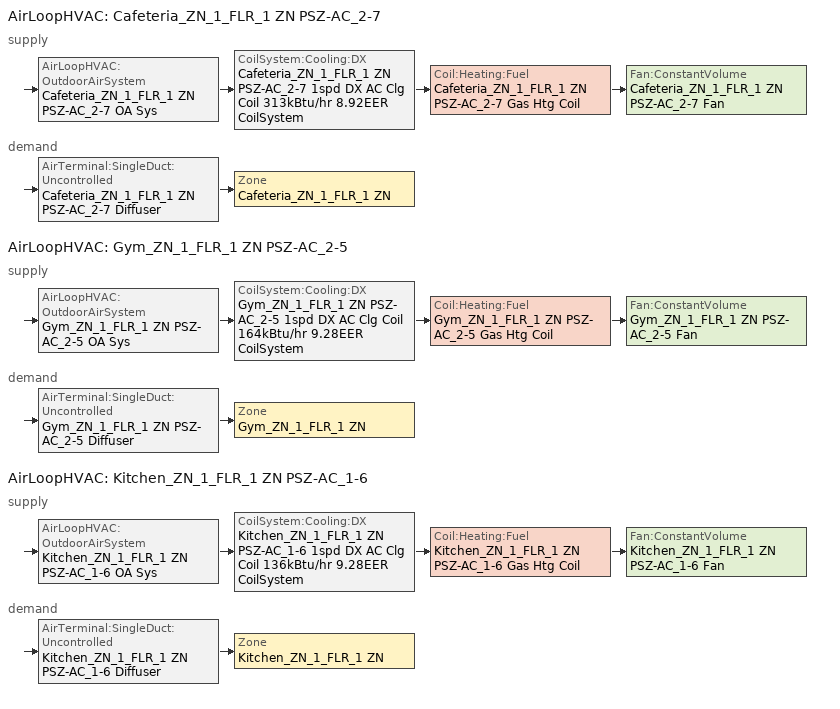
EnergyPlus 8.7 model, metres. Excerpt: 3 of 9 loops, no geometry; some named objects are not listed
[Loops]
AirLoopHVAC 'Cafeteria_ZN_1_FLR_1 ZN PSZ-AC_2-7'
 supply: AirLoopHVAC:OutdoorAirSystem 'Cafeteria_ZN_1_FLR_1 ZN PSZ-AC_2-7 OA Sys' > CoilSystem:Cooling:DX 'Cafeteria_ZN_1_FLR_1 ZN PSZ-AC_2-7 1spd DX AC Clg Coil 313kBtu/hr 8.92EER CoilSystem' > Coil:Heating:Fuel 'Cafeteria_ZN_1_FLR_1 ZN PSZ-AC_2-7 Gas Htg Coil' > Fan:ConstantVolume 'Cafeteria_ZN_1_FLR_1 ZN PSZ-AC_2-7 Fan'
 demand: AirTerminal:SingleDuct:Uncontrolled 'Cafeteria_ZN_1_FLR_1 ZN PSZ-AC_2-7 Diffuser' > Zone 'Cafeteria_ZN_1_FLR_1 ZN'
AirLoopHVAC 'Gym_ZN_1_FLR_1 ZN PSZ-AC_2-5'
 supply: AirLoopHVAC:OutdoorAirSystem 'Gym_ZN_1_FLR_1 ZN PSZ-AC_2-5 OA Sys' > CoilSystem:Cooling:DX 'Gym_ZN_1_FLR_1 ZN PSZ-AC_2-5 1spd DX AC Clg Coil 164kBtu/hr 9.28EER CoilSystem' > Coil:Heating:Fuel 'Gym_ZN_1_FLR_1 ZN PSZ-AC_2-5 Gas Htg Coil' > Fan:ConstantVolume 'Gym_ZN_1_FLR_1 ZN PSZ-AC_2-5 Fan'
 demand: AirTerminal:SingleDuct:Uncontrolled 'Gym_ZN_1_FLR_1 ZN PSZ-AC_2-5 Diffuser' > Zone 'Gym_ZN_1_FLR_1 ZN'
AirLoopHVAC 'Kitchen_ZN_1_FLR_1 ZN PSZ-AC_1-6'
 supply: AirLoopHVAC:OutdoorAirSystem 'Kitchen_ZN_1_FLR_1 ZN PSZ-AC_1-6 OA Sys' > CoilSystem:Cooling:DX 'Kitchen_ZN_1_FLR_1 ZN PSZ-AC_1-6 1spd DX AC Clg Coil 136kBtu/hr 9.28EER CoilSystem' > Coil:Heating:Fuel 'Kitchen_ZN_1_FLR_1 ZN PSZ-AC_1-6 Gas Htg Coil' > Fan:ConstantVolume 'Kitchen_ZN_1_FLR_1 ZN PSZ-AC_1-6 Fan'
 demand: AirTerminal:SingleDuct:Uncontrolled 'Kitchen_ZN_1_FLR_1 ZN PSZ-AC_1-6 Diffuser' > Zone 'Kitchen_ZN_1_FLR_1 ZN'
[ZoneControl:Thermostat] Control Object Type 1=ThermostatSetpoint:DualSetpoint
Name | Zone or ZoneList | Control Type Schedule | Control Name 1
Cafeteria_ZN_1_FLR_1 ZN Thermostat | Cafeteria_ZN_1_FLR_1 ZN | Cafeteria_ZN_1_FLR_1 ZN Thermostat Schedule | PrimarySchool Cafeteria Thermostat 1
Gym_ZN_1_FLR_1 ZN Thermostat | Gym_ZN_1_FLR_1 ZN | Gym_ZN_1_FLR_1 ZN Thermostat Schedule | PrimarySchool Gym Thermostat 1
Kitchen_ZN_1_FLR_1 ZN Thermostat | Kitchen_ZN_1_FLR_1 ZN | Kitchen_ZN_1_FLR_1 ZN Thermostat Schedule | PrimarySchool Kitchen Thermostat 1
[ThermostatSetpoint:DualSetpoint]
Name | Heating Setpoint Temperature Schedule | Cooling Setpoint Temperature Schedule
PrimarySchool Cafeteria Thermostat 1; PrimarySchool Gym Thermostat 1 | PrimarySchool HtgSetp | PrimarySchool ClgSetp
PrimarySchool Kitchen Thermostat 1 | PrimarySchool BathCorrMechKitchen HtgSetp | PrimarySchool BathCorrMechKitchen ClgSetp
[Fan:ZoneExhaust]
Kitchen_ZN_1_FLR_1 ZN Exhaust Fan: Availability Schedule=SchoolPrimary Kitchen_Exhaust_SCH; Fan Total Efficiency=0.0660786; Pressure Rise {Pa}=124.544; Maximum Flow Rate {m3/s}=2.12376; Flow Fraction Schedule=SchoolSecondary Kitchen_Exhaust_SCH_DCV; System Availability Manager Coupling Mode=Decoupled; Balanced Exhaust Fraction Schedule=SchoolSecondary Kitchen Exhaust Fan Balanced Exhaust Fraction Schedule
[Zone equipment]
Cafeteria_ZN_1_FLR_1 ZN: Cafeteria_ZN_1_FLR_1 ZN PSZ-AC_2-7 Diffuser
Gym_ZN_1_FLR_1 ZN: Gym_ZN_1_FLR_1 ZN PSZ-AC_2-5 Diffuser
Kitchen_ZN_1_FLR_1 ZN: Kitchen_ZN_1_FLR_1 ZN PSZ-AC_1-6 Diffuser, Kitchen_ZN_1_FLR_1 ZN Exhaust Fan
[Sizing:Zone] Zone Cooling Design Supply Air Temperature Input Method=SupplyAirTemperature; Zone Cooling Design Supply Air Temperature {C}=12.8; Zone Cooling Design Supply Air Temperature Difference {deltaC}=11.11; Zone Heating Design Supply Air Temperature Input Method=SupplyAirTemperature; Zone Heating Design Supply Air Temperature {C}=40; Zone Heating Design Supply Air Temperature Difference {deltaC}=11.11; Zone Cooling Design Supply Air Humidity Ratio {kgWater/kgDryAir}=0.0085; Zone Heating Design Supply Air Humidity Ratio {kgWater/kgDryAir}=0.008; Cooling Design Air Flow Method=DesignDay; Cooling Design Air Flow Rate {m3/s}=0; Cooling Minimum Air Flow per Zone Floor Area {m3/s-m2}=0.000762; Cooling Minimum Air Flow {m3/s}=0; Cooling Minimum Air Flow Fraction=0; Heating Design Air Flow Method=DesignDay; Heating Design Air Flow Rate {m3/s}=0; Heating Maximum Air Flow per Zone Floor Area {m3/s-m2}=0.002032; Heating Maximum Air Flow {m3/s}=0.141576; Heating Maximum Air Flow Fraction=0.3; Account for Dedicated Outdoor Air System=No
Name | Design Specification Outdoor Air Object | Design Specification Zone Air Distribution Object
Cafeteria_ZN_1_FLR_1 ZN | PrimarySchool Cafeteria Ventilation (15.06150684 ft3/min-person | Cafeteria_ZN_1_FLR_1 ZN Design Spec Zone Air Dist
Gym_ZN_1_FLR_1 ZN | PrimarySchool Gym Ventilation (15.06150684 ft3/min-person | Gym_ZN_1_FLR_1 ZN Design Spec Zone Air Dist
Kitchen_ZN_1_FLR_1 ZN | PrimarySchool Kitchen Ventilation (15.06150684 ft3/min-person | Kitchen_ZN_1_FLR_1 ZN Design Spec Zone Air Dist
[DesignSpecification:ZoneAirDistribution] Zone Air Distribution Effectiveness in Cooling Mode=1; Zone Air Distribution Effectiveness in Heating Mode=1
Cafeteria_ZN_1_FLR_1 ZN Design Spec Zone Air Dist; Gym_ZN_1_FLR_1 ZN Design Spec Zone Air Dist; Kitchen_ZN_1_FLR_1 ZN Design Spec Zone Air Dist
[Controller:MechanicalVentilation] Availability Schedule=Always On Discrete; Demand Controlled Ventilation=No; System Outdoor Air Method=ZoneSum
Name | Zone Name 1 | Design Specification Outdoor Air Object Name 1 | Design Specification Zone Air Distribution Object Name 1
Controller Mechanical Ventilation 3 | Cafeteria_ZN_1_FLR_1 ZN | PrimarySchool Cafeteria Ventilation (15.06150684 ft3/min-person | Cafeteria_ZN_1_FLR_1 ZN Design Spec Zone Air Dist
Controller Mechanical Ventilation 2 | Gym_ZN_1_FLR_1 ZN | PrimarySchool Gym Ventilation (15.06150684 ft3/min-person | Gym_ZN_1_FLR_1 ZN Design Spec Zone Air Dist
Controller Mechanical Ventilation 1 | Kitchen_ZN_1_FLR_1 ZN | PrimarySchool Kitchen Ventilation (15.06150684 ft3/min-person | Kitchen_ZN_1_FLR_1 ZN Design Spec Zone Air Dist
[DesignSpecification:OutdoorAir] Outdoor Air Method=Sum; Outdoor Air Flow per Person {m3/s-person}=0.00710824; Outdoor Air Flow per Zone {m3/s}=0; Outdoor Air Flow Air Changes per Hour {1/hr}=0
Name | Outdoor Air Flow per Zone Floor Area {m3/s-m2}
PrimarySchool Cafeteria Ventilation (15.06150684 ft3/min-person; PrimarySchool Gym Ventilation (15.06150684 ft3/min-person | 0
PrimarySchool Kitchen Ventilation (15.06150684 ft3/min-person | 0.0023876
[AirTerminal:SingleDuct:Uncontrolled] Availability Schedule=Always On Discrete; Maximum Air Flow Rate {m3/s}=AutoSize
Cafeteria_ZN_1_FLR_1 ZN PSZ-AC_2-7 Diffuser; Gym_ZN_1_FLR_1 ZN PSZ-AC_2-5 Diffuser; Kitchen_ZN_1_FLR_1 ZN PSZ-AC_1-6 Diffuser
[AirLoopHVAC] Design Supply Air Flow Rate {m3/s}=AutoSize
Cafeteria_ZN_1_FLR_1 ZN PSZ-AC_2-7; Gym_ZN_1_FLR_1 ZN PSZ-AC_2-5; Kitchen_ZN_1_FLR_1 ZN PSZ-AC_1-6
[Sizing:System] Type of Load to Size On=Sensible; Design Outdoor Air Flow Rate {m3/s}=Autosize; Central Heating Maximum System Air Flow Ratio=1; Preheat Design Temperature {C}=7; Preheat Design Humidity Ratio {kgWater/kgDryAir}=0.008; Precool Design Temperature {C}=12.8; Precool Design Humidity Ratio {kgWater/kgDryAir}=0.008; Central Cooling Design Supply Air Temperature {C}=12.8; Central Heating Design Supply Air Temperature {C}=40; Type of Zone Sum to Use=Coincident; 100% Outdoor Air in Cooling=No; 100% Outdoor Air in Heating=No; Central Cooling Design Supply Air Humidity Ratio {kgWater/kgDryAir}=0.0085; Central Heating Design Supply Air Humidity Ratio {kgWater/kgDryAir}=0.008; Cooling Supply Air Flow Rate Method=DesignDay; Cooling Supply Air Flow Rate {m3/s}=0; Cooling Supply Air Flow Rate Per Floor Area {m3/s-m2}=0.00996765; Cooling Fraction of Autosized Cooling Supply Air Flow Rate=1; Cooling Supply Air Flow Rate Per Unit Cooling Capacity {m3/s-W}=3.94755e-05; Heating Supply Air Flow Rate Method=DesignDay; Heating Supply Air Flow Rate {m3/s}=0; Heating Supply Air Flow Rate Per Floor Area {m3/s-m2}=0.00996765; Heating Fraction of Autosized Heating Supply Air Flow Rate=1; Heating Fraction of Autosized Cooling Supply Air Flow Rate=1; Heating Supply Air Flow Rate Per Unit Heating Capacity {m3/s-W}=3.15882e-05; System Outdoor Air Method=ZoneSum; Zone Maximum Outdoor Air Fraction=1; Cooling Design Capacity Method=CoolingDesignCapacity; Cooling Design Capacity {W}=Autosize; Cooling Design Capacity Per Floor Area {W/m2}=234.7; Fraction of Autosized Cooling Design Capacity=1; Heating Design Capacity Method=HeatingDesignCapacity; Heating Design Capacity {W}=Autosize; Heating Design Capacity Per Floor Area {W/m2}=157; Fraction of Autosized Heating Design Capacity=1; Central Cooling Capacity Control Method=OnOff
Cafeteria_ZN_1_FLR_1 ZN PSZ-AC_2-7; Gym_ZN_1_FLR_1 ZN PSZ-AC_2-5; Kitchen_ZN_1_FLR_1 ZN PSZ-AC_1-6
[Controller:OutdoorAir] Minimum Outdoor Air Flow Rate {m3/s}=0; Maximum Outdoor Air Flow Rate {m3/s}=Autosize; Economizer Control Type=NoEconomizer; Economizer Control Action Type=ModulateFlow; Economizer Maximum Limit Dry-Bulb Temperature {C}=28; Economizer Maximum Limit Enthalpy {J/kg}=64000; Economizer Minimum Limit Dry-Bulb Temperature {C}=-100; Lockout Type=LockoutWithCompressor; Minimum Limit Type=FixedMinimum; Minimum Outdoor Air Schedule=Always On Discrete; High Humidity Control=No; Control High Indoor Humidity Based on Outdoor Humidity Ratio=Yes; Heat Recovery Bypass Control Type=BypassWhenOAFlowGreaterThanMinimum
Name | Mechanical Ventilation Controller
Cafeteria_ZN_1_FLR_1 ZN PSZ-AC_2-7 OA Sys Controller | Controller Mechanical Ventilation 3
Gym_ZN_1_FLR_1 ZN PSZ-AC_2-5 OA Sys Controller | Controller Mechanical Ventilation 2
Kitchen_ZN_1_FLR_1 ZN PSZ-AC_1-6 OA Sys Controller | Controller Mechanical Ventilation 1
[SetpointManager:MixedAir] Control Variable=Temperature
Node 225 OS Default SPM; Node 224 OS Default SPM; Node 223 OS Default SPM; Node 214 OS Default SPM; Node 213 OS Default SPM; Node 212 OS Default SPM; Node 203 OS Default SPM; Node 202 OS Default SPM; Node 201 OS Default SPM
[CoilSystem:Cooling:DX] Availability Schedule=Always On Discrete
Name | Cooling Coil
Cafeteria_ZN_1_FLR_1 ZN PSZ-AC_2-7 1spd DX AC Clg Coil 313kBtu/hr 8.92EER CoilSystem | Cafeteria_ZN_1_FLR_1 ZN PSZ-AC_2-7 1spd DX AC Clg Coil 313kBtu/hr 8.92EER
Gym_ZN_1_FLR_1 ZN PSZ-AC_2-5 1spd DX AC Clg Coil 164kBtu/hr 9.28EER CoilSystem | Gym_ZN_1_FLR_1 ZN PSZ-AC_2-5 1spd DX AC Clg Coil 164kBtu/hr 9.28EER
Kitchen_ZN_1_FLR_1 ZN PSZ-AC_1-6 1spd DX AC Clg Coil 136kBtu/hr 9.28EER CoilSystem | Kitchen_ZN_1_FLR_1 ZN PSZ-AC_1-6 1spd DX AC Clg Coil 136kBtu/hr 9.28EER
[Coil:Cooling:DX:SingleSpeed] Availability Schedule=Always On Discrete; Gross Rated Total Cooling Capacity {W}=Autosize; Gross Rated Sensible Heat Ratio=Autosize; Rated Air Flow Rate {m3/s}=Autosize; Rated Evaporator Fan Power Per Volume Flow Rate {W/(m3/s)}=773.3; Condenser Type=AirCooled; Evaporative Condenser Effectiveness=0; Crankcase Heater Capacity {W}=0; Maximum Outdoor Dry-Bulb Temperature for Crankcase Heater Operation {C}=0; Basin Heater Capacity {W/K}=0; Basin Heater Setpoint Temperature {C}=10
Name | Gross Rated Cooling COP {W/W} | Total Cooling Capacity Function of Temperature Curve | Total Cooling Capacity Function of Flow Fraction Curve | Energy Input Ratio Function of Temperature Curve | Energy Input Ratio Function of Flow Fraction Curve | Part Load Fraction Correlation Curve
Cafeteria_ZN_1_FLR_1 ZN PSZ-AC_2-7 1spd DX AC Clg Coil 313kBtu/hr 8.92EER | 3.23363 | DOE Ref DX Clg Coil Cool-Cap-fT 8 | DOE Ref DX Clg Coil Cool-CAP-fFlow 4 | DOE Ref DX Clg Coil Cool-EIR-fT 8 | DOE Ref DX Clg Coil Cool-EIR-fFlow 4 | DOE Ref DX Clg Coil Cool-PLF-fPLR 4
Gym_ZN_1_FLR_1 ZN PSZ-AC_2-5 1spd DX AC Clg Coil 164kBtu/hr 9.28EER | 3.25562 | DOE Ref DX Clg Coil Cool-Cap-fT 9 | DOE Ref DX Clg Coil Cool-CAP-fFlow 5 | DOE Ref DX Clg Coil Cool-EIR-fT 9 | DOE Ref DX Clg Coil Cool-EIR-fFlow 5 | DOE Ref DX Clg Coil Cool-PLF-fPLR 5
Kitchen_ZN_1_FLR_1 ZN PSZ-AC_1-6 1spd DX AC Clg Coil 136kBtu/hr 9.28EER | 3.23586 | DOE Ref DX Clg Coil Cool-Cap-fT 10 | DOE Ref DX Clg Coil Cool-CAP-fFlow 6 | DOE Ref DX Clg Coil Cool-EIR-fT 10 | DOE Ref DX Clg Coil Cool-EIR-fFlow 6 | DOE Ref DX Clg Coil Cool-PLF-fPLR 6
[Coil:Heating:Fuel] Availability Schedule=Always On Discrete; Fuel Type=NaturalGas; Burner Efficiency=0.78; Nominal Capacity {W}=AutoSize; Parasitic Electric Load {W}=0; Parasitic Fuel Load {W}=0
Cafeteria_ZN_1_FLR_1 ZN PSZ-AC_2-7 Gas Htg Coil; Gym_ZN_1_FLR_1 ZN PSZ-AC_2-5 Gas Htg Coil; Kitchen_ZN_1_FLR_1 ZN PSZ-AC_1-6 Gas Htg Coil
[Fan:ConstantVolume] Availability Schedule=PrimarySchool PSZ-AC Operation; Maximum Flow Rate {m3/s}=AutoSize; Motor In Airstream Fraction=1
Name | Fan Total Efficiency | Pressure Rise {Pa} | Motor Efficiency
Cafeteria_ZN_1_FLR_1 ZN PSZ-AC_2-7 Fan | 0.58175 | 1110.94 | 0.895
Gym_ZN_1_FLR_1 ZN PSZ-AC_2-5 Fan; Kitchen_ZN_1_FLR_1 ZN PSZ-AC_1-6 Fan | 0.56875 | 622.722 | 0.875
[SetpointManager:SingleZone:Reheat] Control Variable=Temperature; Minimum Supply Air Temperature {C}=10; Maximum Supply Air Temperature {C}=50
Name | Control Zone
Setpoint Manager Single Zone Reheat 3 | Cafeteria_ZN_1_FLR_1 ZN
Setpoint Manager Single Zone Reheat 2 | Gym_ZN_1_FLR_1 ZN
Setpoint Manager Single Zone Reheat 1 | Kitchen_ZN_1_FLR_1 ZN
[Refrigeration:System] Minimum Condensing Temperature {C}=21; Refrigeration System Working Fluid Type=R404a; Suction Temperature Control Type=ConstantSuctionTemperature; Sum UA Suction Piping {W/K}=0; Suction Piping Zone=Kitchen_ZN_1_FLR_1 ZN; Number of Compressor Stages=1; Intercooler Type=None; Shell-and-Coil Intercooler Effectiveness=0.8
Name | Refrigerated Case or Walkin or CaseAndWalkInList | Refrigeration Condenser | Compressor or CompressorList
Refrigeration System 1 | Refrigeration System 1 Case and Walkin List | Refrigeration Condenser Air Cooled 1 | Refrigeration System 1 Compressor List
Refrigeration System 2 | Refrigeration System 2 Case and Walkin List | Refrigeration Condenser Air Cooled 2 | Refrigeration System 2 Compressor List
[Refrigeration:CaseAndWalkInList]
Name | Case or WalkIn Name 1
Refrigeration System 1 Case and Walkin List | Kitchen_ZN_1_FLR_1 ZN Walkin Freezer
Refrigeration System 2 Case and Walkin List | Kitchen_ZN_1_FLR_1 ZN Display Case
[Refrigeration:Case] Availability Schedule=Always On Discrete; Zone=Kitchen_ZN_1_FLR_1 ZN; Rated Ambient Temperature {C}=23.8889; Rated Ambient Relative Humidity {percent}=55; Rated Total Cooling Capacity per Unit Length {W/m}=734; Case Length {m}=3.66; Latent Case Credit Curve Type=CaseTemperatureMethod; Standard Case Lighting Power per Unit Length {W/m}=33; Case Lighting Schedule=SchoolSecondary BLDG_LIGHT_SCH; Fraction of Lighting Energy to Case=1; Case Anti-Sweat Heater Power per Unit Length {W/m}=0; Minimum Anti-Sweat Heater Power per Unit Length {W/m}=0; Anti-Sweat Heater Control Type=None; Humidity at Zero Anti-Sweat Heater Energy {percent}=0; Case Height {m}=0; Defrost Energy Correction Curve Type=None; Refrigerated Case Restocking Schedule=SchoolSecondary Kitchen_ZN_1_FLR_1_Case:1_WALKINFREEZER_WalkInStockingSched; Average Refrigerant Charge Inventory {kg/m}=0
Name | Rated Latent Heat Ratio | Rated Runtime Fraction | Case Operating Temperature {C} | Latent Case Credit Curve | Standard Case Fan Power per Unit Length {W/m} | Operating Case Fan Power per Unit Length {W/m} | Fraction of Anti-Sweat Heater Energy to Case | Case Defrost Power per Unit Length {W/m} | Case Defrost Type | Case Defrost Schedule | Case Defrost Drip-Down Schedule | Under Case HVAC Return Air Fraction | Case Credit Fraction Schedule
Kitchen_ZN_1_FLR_1 ZN Walkin Freezer | 0.1 | 0.4 | -23 | Single Shelf Horizontal Latent Energy Multiplier_Pre2004 | 68.3 | 68.3 | 0 | 410 | Electric | Refrigeration Defrost Schedule | Refrigeration Defrost DripDown Schedule | 0 | Refrigeration Case Credit Schedule
Kitchen_ZN_1_FLR_1 ZN Display Case | 0.08 | 0.85 | 2 | Multi Shelf Vertical Latent Energy Multiplier | 55 | 55 | 0.2 | 0 | OffCycle | Refrigeration Defrost Schedule 1 |  | 0.05
[Refrigeration:Condenser:AirCooled] Rated Subcooling Temperature Difference {deltaC}=0; Condenser Fan Speed Control Type=VariableSpeed; Rated Fan Power {W}=750; Condenser Refrigerant Operating Charge Inventory {kg}=0; Condensate Receiver Refrigerant Inventory {kg}=0; Condensate Piping Refrigerant Inventory {kg}=0
Name | Rated Effective Total Heat Rejection Rate Curve
Refrigeration Condenser Air Cooled 1 | Refrigeration Condenser Air Cooled HR Curve
Refrigeration Condenser Air Cooled 2 | Refrigeration Condenser Air Cooled HR Curve 1
[Refrigeration:CompressorList]
Name | Refrigeration Compressor Name 1
Refrigeration System 1 Compressor List | Refrigeration Compressor 1
Refrigeration System 2 Compressor List | Refrigeration Compressor 2
[Schedule:Compact]
Cafeteria_ZN_1_FLR_1 ZN Thermostat Schedule; Gym_ZN_1_FLR_1 ZN Thermostat Schedule; Kitchen_ZN_1_FLR_1 ZN Thermostat Schedule: Through: 12/31, For: AllDays, Until: 24:00, 4
[Schedule:Day:Interval]
PrimarySchool BathCorrMechKitchen HtgSetp Default; PrimarySchool BathCorrMechKitchen HtgSetp Summer Design Day; Schedule Day 62: No, 24:00, 16
PrimarySchool BathCorrMechKitchen HtgSetp Winter Design Day: No, 06:00, 16, 21:00, 21, 24:00, 16
PrimarySchool BathCorrMechKitchen ClgSetp Default; PrimarySchool BathCorrMechKitchen ClgSetp Winter Design Day; Schedule Day 64: No, 24:00, 27
PrimarySchool BathCorrMechKitchen ClgSetp Summer Design Day: No, 06:00, 27, 21:00, 24, 24:00, 27
PrimarySchool HtgSetp Default: No, 07:00, 16.3925, 22:00, 21.5152, 24:00, 16.3925
Schedule Day 63: No, 08:00, 16, 13:00, 21, 24:00, 16
PrimarySchool HtgSetp Summer Design Day: No, 24:00, 16.3925
PrimarySchool HtgSetp Winter Design Day: No, 24:00, 21.5152
PrimarySchool ClgSetp Default: No, 07:00, 26.8636, 22:00, 23.8788, 24:00, 26.8636
Schedule Day 65: No, 08:00, 27, 13:00, 24, 24:00, 27
PrimarySchool ClgSetp Summer Design Day: No, 24:00, 23.8788
PrimarySchool ClgSetp Winter Design Day: No, 24:00, 26.8636
SchoolPrimary Kitchen_Exhaust_SCH Wknd Day; SchoolPrimary Kitchen_Exhaust_SCH Wknd Day 1; SchoolPrimary Kitchen_Exhaust_SCH Default; SchoolSecondary Kitchen Exhaust Fan Balanced Exhaust Fraction Schedule Wknd Day; SchoolSecondary Kitchen Exhaust Fan Balanced Exhaust Fraction Schedule Wknd Day 1; SchoolSecondary Kitchen Exhaust Fan Balanced Exhaust Fraction Schedule Default; PrimarySchool PSZ-AC Operation Winter Design Day; Schedule Day 66; SchoolSecondary BLDG_LIGHT_SCH Winter Design Day: No, 24:00, 0
SchoolPrimary Kitchen_Exhaust_SCH Wkdy Day: No, 08:00, 0, 17:00, 1, 24:00, 0
SchoolPrimary Kitchen_Exhaust_SCH Wkdy Day 1; SchoolPrimary Kitchen_Exhaust_SCH Wkdy Day 2; SchoolPrimary Kitchen_Exhaust_SCH Summer Design Day; SchoolPrimary Kitchen_Exhaust_SCH Winter Design Day: No, 08:00, 0, 21:00, 1, 24:00, 0
SchoolSecondary Kitchen_Exhaust_SCH_DCV Default; SchoolSecondary Kitchen_Exhaust_SCH_DCV Summer Design Day; SchoolSecondary Kitchen_Exhaust_SCH_DCV Winter Design Day; SchoolSecondary BLDG_LIGHT_SCH Summer Design Day: No, 24:00, 1
SchoolSecondary Kitchen Exhaust Fan Balanced Exhaust Fraction Schedule Wkdy Day: No, 08:00, 0, 17:00, 0.746296, 24:00, 0
SchoolSecondary Kitchen Exhaust Fan Balanced Exhaust Fraction Schedule Wkdy Day 1; SchoolSecondary Kitchen Exhaust Fan Balanced Exhaust Fraction Schedule Wkdy Day 2; SchoolSecondary Kitchen Exhaust Fan Balanced Exhaust Fraction Schedule Summer Design Day; SchoolSecondary Kitchen Exhaust Fan Balanced Exhaust Fraction Schedule Winter Design Day: No, 08:00, 0, 21:00, 0.746296, 24:00, 0
PrimarySchool PSZ-AC Operation Default; PrimarySchool PSZ-AC Operation Summer Design Day: No, 07:00, 0, 22:00, 1, 24:00, 0
Refrigeration Case Credit Schedule Default: No, 07:00, 0.2, 21:00, 0.4, 24:00, 0.2
Refrigeration Defrost DripDown Schedule Default: No, 11:00, 0, 11:30, 1, 23:00, 0, 23:30, 1, 24:00, 0
Refrigeration Defrost Schedule Default: No, 11:00, 0, 11:20, 1, 23:00, 0, 23:20, 1, 24:00, 0
Refrigeration Defrost Schedule Default 1: No, 23:20, 0, 24:00, 0
Schedule Day 67: No, 08:00, 0, 13:00, 1, 24:00, 0
SchoolSecondary BLDG_LIGHT_SCH Default; SchoolSecondary BLDG_LIGHT_SCH Wknd Day; SchoolSecondary BLDG_LIGHT_SCH Wknd Day 1: No, 24:00, 0.1773
SchoolSecondary BLDG_LIGHT_SCH Wkdy Day; SchoolSecondary BLDG_LIGHT_SCH Wkdy Day 2: No, 07:00, 0.1773, 21:00, 0.9, 24:00, 0.1773
SchoolSecondary BLDG_LIGHT_SCH Wkdy Day 1: No, 08:00, 0.1773, 20:00, 0.5, 24:00, 0.1773
SchoolSecondary Kitchen_ZN_1_FLR_1_Case:1_WALKINFREEZER_WalkInStockingSched Default: No, 04:00, 0, 05:00, 725, 06:00, 417, 07:00, 290, 24:00, 0
SchoolSecondary Kitchen_ZN_1_FLR_1_Case:1_WALKINFREEZER_WalkInStockingSched Summer Design Day; SchoolSecondary Kitchen_ZN_1_FLR_1_Case:1_WALKINFREEZER_WalkInStockingSched Winter Design Day; SchoolSecondary Kitchen_ZN_1_FLR_1_Case:1_WALKINFREEZER_WalkInStockingSched WntrDsn|SmrDsn|Wknd|Mon|Wed|Thu Day: No, 04:00, 0, 05:00, 125, 06:00, 117, 07:00, 90, 19:00, 0, 20:00, 125, 21:00, 117, 22:00, 90, 24:00, 0
[Schedule:Week:Daily]
Schedule:Week:Daily {0dc3ca59-92f8-4022-a04f-0ad3dfcb43d7}: PrimarySchool BathCorrMechKitchen HtgSetp Default, PrimarySchool BathCorrMechKitchen HtgSetp Default, PrimarySchool BathCorrMechKitchen HtgSetp Default, PrimarySchool BathCorrMechKitchen HtgSetp Default, PrimarySchool BathCorrMechKitchen HtgSetp Default, PrimarySchool BathCorrMechKitchen HtgSetp Default, PrimarySchool BathCorrMechKitchen HtgSetp Default, PrimarySchool BathCorrMechKitchen HtgSetp Default, PrimarySchool BathCorrMechKitchen HtgSetp Summer Design Day, PrimarySchool BathCorrMechKitchen HtgSetp Winter Design Day, PrimarySchool BathCorrMechKitchen HtgSetp Default, PrimarySchool BathCorrMechKitchen HtgSetp Default
Schedule:Week:Daily {b0f171e9-ef2d-49dc-96bb-3728cd68db5f}: PrimarySchool BathCorrMechKitchen ClgSetp Default, PrimarySchool BathCorrMechKitchen ClgSetp Default, PrimarySchool BathCorrMechKitchen ClgSetp Default, PrimarySchool BathCorrMechKitchen ClgSetp Default, PrimarySchool BathCorrMechKitchen ClgSetp Default, PrimarySchool BathCorrMechKitchen ClgSetp Default, PrimarySchool BathCorrMechKitchen ClgSetp Default, PrimarySchool BathCorrMechKitchen ClgSetp Default, PrimarySchool BathCorrMechKitchen ClgSetp Summer Design Day, PrimarySchool BathCorrMechKitchen ClgSetp Winter Design Day, PrimarySchool BathCorrMechKitchen ClgSetp Default, PrimarySchool BathCorrMechKitchen ClgSetp Default
Schedule:Week:Daily {7eb0107f-0125-417a-be89-e3f846ca2ccb}: Schedule Day 62, PrimarySchool HtgSetp Default, PrimarySchool HtgSetp Default, PrimarySchool HtgSetp Default, PrimarySchool HtgSetp Default, PrimarySchool HtgSetp Default, Schedule Day 63, PrimarySchool HtgSetp Default, PrimarySchool HtgSetp Summer Design Day, PrimarySchool HtgSetp Winter Design Day, PrimarySchool HtgSetp Default, PrimarySchool HtgSetp Default
Schedule:Week:Daily {b70eda57-c113-44a9-ae39-67d2ef017a67}: Schedule Day 64, PrimarySchool ClgSetp Default, PrimarySchool ClgSetp Default, PrimarySchool ClgSetp Default, PrimarySchool ClgSetp Default, PrimarySchool ClgSetp Default, Schedule Day 65, PrimarySchool ClgSetp Default, PrimarySchool ClgSetp Summer Design Day, PrimarySchool ClgSetp Winter Design Day, PrimarySchool ClgSetp Default, PrimarySchool ClgSetp Default
Schedule:Week:Daily {2045b0f5-bbf6-4163-9d6f-eda7a76bf2b9}: SchoolPrimary Kitchen_Exhaust_SCH Wknd Day, SchoolPrimary Kitchen_Exhaust_SCH Wkdy Day, SchoolPrimary Kitchen_Exhaust_SCH Wkdy Day, SchoolPrimary Kitchen_Exhaust_SCH Wkdy Day, SchoolPrimary Kitchen_Exhaust_SCH Wkdy Day, SchoolPrimary Kitchen_Exhaust_SCH Wkdy Day, SchoolPrimary Kitchen_Exhaust_SCH Wknd Day, SchoolPrimary Kitchen_Exhaust_SCH Default, SchoolPrimary Kitchen_Exhaust_SCH Summer Design Day, SchoolPrimary Kitchen_Exhaust_SCH Winter Design Day, SchoolPrimary Kitchen_Exhaust_SCH Default, SchoolPrimary Kitchen_Exhaust_SCH Default
Schedule:Week:Daily {a66d232f-a411-4f61-9206-06c44f94cedf}: SchoolPrimary Kitchen_Exhaust_SCH Wknd Day, SchoolPrimary Kitchen_Exhaust_SCH Wkdy Day, SchoolPrimary Kitchen_Exhaust_SCH Wkdy Day, SchoolPrimary Kitchen_Exhaust_SCH Wkdy Day, SchoolPrimary Kitchen_Exhaust_SCH Wkdy Day, SchoolPrimary Kitchen_Exhaust_SCH Wkdy Day, SchoolPrimary Kitchen_Exhaust_SCH Wknd Day 1, SchoolPrimary Kitchen_Exhaust_SCH Default, SchoolPrimary Kitchen_Exhaust_SCH Summer Design Day, SchoolPrimary Kitchen_Exhaust_SCH Winter Design Day, SchoolPrimary Kitchen_Exhaust_SCH Default, SchoolPrimary Kitchen_Exhaust_SCH Default
Schedule:Week:Daily {4edff2d9-82af-4d7f-8a04-f57efd197c22}: SchoolPrimary Kitchen_Exhaust_SCH Wknd Day 1, SchoolPrimary Kitchen_Exhaust_SCH Wkdy Day 1, SchoolPrimary Kitchen_Exhaust_SCH Wkdy Day 1, SchoolPrimary Kitchen_Exhaust_SCH Wkdy Day 1, SchoolPrimary Kitchen_Exhaust_SCH Wkdy Day 1, SchoolPrimary Kitchen_Exhaust_SCH Wkdy Day 1, SchoolPrimary Kitchen_Exhaust_SCH Wknd Day 1, SchoolPrimary Kitchen_Exhaust_SCH Default, SchoolPrimary Kitchen_Exhaust_SCH Summer Design Day, SchoolPrimary Kitchen_Exhaust_SCH Winter Design Day, SchoolPrimary Kitchen_Exhaust_SCH Default, SchoolPrimary Kitchen_Exhaust_SCH Default
Schedule:Week:Daily {5815e7a8-984c-450a-b6cb-a4810c54a69a}: SchoolPrimary Kitchen_Exhaust_SCH Wknd Day 1, SchoolPrimary Kitchen_Exhaust_SCH Wkdy Day 1, SchoolPrimary Kitchen_Exhaust_SCH Wkdy Day 1, SchoolPrimary Kitchen_Exhaust_SCH Wkdy Day 1, SchoolPrimary Kitchen_Exhaust_SCH Wkdy Day 1, SchoolPrimary Kitchen_Exhaust_SCH Wkdy Day 2, SchoolPrimary Kitchen_Exhaust_SCH Default, SchoolPrimary Kitchen_Exhaust_SCH Default, SchoolPrimary Kitchen_Exhaust_SCH Summer Design Day, SchoolPrimary Kitchen_Exhaust_SCH Winter Design Day, SchoolPrimary Kitchen_Exhaust_SCH Default, SchoolPrimary Kitchen_Exhaust_SCH Default
Schedule:Week:Daily {215f8d8d-1d8d-4e2c-a5c2-1e3ae4b57ed7}: SchoolPrimary Kitchen_Exhaust_SCH Default, SchoolPrimary Kitchen_Exhaust_SCH Wkdy Day 2, SchoolPrimary Kitchen_Exhaust_SCH Wkdy Day 2, SchoolPrimary Kitchen_Exhaust_SCH Wkdy Day 2, SchoolPrimary Kitchen_Exhaust_SCH Wkdy Day 2, SchoolPrimary Kitchen_Exhaust_SCH Wkdy Day 2, SchoolPrimary Kitchen_Exhaust_SCH Default, SchoolPrimary Kitchen_Exhaust_SCH Default, SchoolPrimary Kitchen_Exhaust_SCH Summer Design Day, SchoolPrimary Kitchen_Exhaust_SCH Winter Design Day, SchoolPrimary Kitchen_Exhaust_SCH Default, SchoolPrimary Kitchen_Exhaust_SCH Default
Schedule:Week:Daily {fb1d8b81-94f3-47a9-83b7-92137a2ab1ec}: SchoolSecondary Kitchen_Exhaust_SCH_DCV Default, SchoolSecondary Kitchen_Exhaust_SCH_DCV Default, SchoolSecondary Kitchen_Exhaust_SCH_DCV Default, SchoolSecondary Kitchen_Exhaust_SCH_DCV Default, SchoolSecondary Kitchen_Exhaust_SCH_DCV Default, SchoolSecondary Kitchen_Exhaust_SCH_DCV Default, SchoolSecondary Kitchen_Exhaust_SCH_DCV Default, SchoolSecondary Kitchen_Exhaust_SCH_DCV Default, SchoolSecondary Kitchen_Exhaust_SCH_DCV Summer Design Day, SchoolSecondary Kitchen_Exhaust_SCH_DCV Winter Design Day, SchoolSecondary Kitchen_Exhaust_SCH_DCV Default, SchoolSecondary Kitchen_Exhaust_SCH_DCV Default
Schedule:Week:Daily {c9a98c15-edfa-4b0e-a883-3c466517f2d5}: SchoolSecondary Kitchen Exhaust Fan Balanced Exhaust Fraction Schedule Wknd Day, SchoolSecondary Kitchen Exhaust Fan Balanced Exhaust Fraction Schedule Wkdy Day, SchoolSecondary Kitchen Exhaust Fan Balanced Exhaust Fraction Schedule Wkdy Day, SchoolSecondary Kitchen Exhaust Fan Balanced Exhaust Fraction Schedule Wkdy Day, SchoolSecondary Kitchen Exhaust Fan Balanced Exhaust Fraction Schedule Wkdy Day, SchoolSecondary Kitchen Exhaust Fan Balanced Exhaust Fraction Schedule Wkdy Day, SchoolSecondary Kitchen Exhaust Fan Balanced Exhaust Fraction Schedule Wknd Day, SchoolSecondary Kitchen Exhaust Fan Balanced Exhaust Fraction Schedule Default, SchoolSecondary Kitchen Exhaust Fan Balanced Exhaust Fraction Schedule Summer Design Day, SchoolSecondary Kitchen Exhaust Fan Balanced Exhaust Fraction Schedule Winter Design Day, SchoolSecondary Kitchen Exhaust Fan Balanced Exhaust Fraction Schedule Default, SchoolSecondary Kitchen Exhaust Fan Balanced Exhaust Fraction Schedule Default
Schedule:Week:Daily {8a4e922c-4cce-4bcb-aaef-4276fda4dd22}: SchoolSecondary Kitchen Exhaust Fan Balanced Exhaust Fraction Schedule Wknd Day, SchoolSecondary Kitchen Exhaust Fan Balanced Exhaust Fraction Schedule Wkdy Day, SchoolSecondary Kitchen Exhaust Fan Balanced Exhaust Fraction Schedule Wkdy Day, SchoolSecondary Kitchen Exhaust Fan Balanced Exhaust Fraction Schedule Wkdy Day, SchoolSecondary Kitchen Exhaust Fan Balanced Exhaust Fraction Schedule Wkdy Day, SchoolSecondary Kitchen Exhaust Fan Balanced Exhaust Fraction Schedule Wkdy Day, SchoolSecondary Kitchen Exhaust Fan Balanced Exhaust Fraction Schedule Wknd Day 1, SchoolSecondary Kitchen Exhaust Fan Balanced Exhaust Fraction Schedule Default, SchoolSecondary Kitchen Exhaust Fan Balanced Exhaust Fraction Schedule Summer Design Day, SchoolSecondary Kitchen Exhaust Fan Balanced Exhaust Fraction Schedule Winter Design Day, SchoolSecondary Kitchen Exhaust Fan Balanced Exhaust Fraction Schedule Default, SchoolSecondary Kitchen Exhaust Fan Balanced Exhaust Fraction Schedule Default
Schedule:Week:Daily {9eea227c-bcf6-4096-a856-697e4bbe82b4}: SchoolSecondary Kitchen Exhaust Fan Balanced Exhaust Fraction Schedule Wknd Day 1, SchoolSecondary Kitchen Exhaust Fan Balanced Exhaust Fraction Schedule Wkdy Day 1, SchoolSecondary Kitchen Exhaust Fan Balanced Exhaust Fraction Schedule Wkdy Day 1, SchoolSecondary Kitchen Exhaust Fan Balanced Exhaust Fraction Schedule Wkdy Day 1, SchoolSecondary Kitchen Exhaust Fan Balanced Exhaust Fraction Schedule Wkdy Day 1, SchoolSecondary Kitchen Exhaust Fan Balanced Exhaust Fraction Schedule Wkdy Day 1, SchoolSecondary Kitchen Exhaust Fan Balanced Exhaust Fraction Schedule Wknd Day 1, SchoolSecondary Kitchen Exhaust Fan Balanced Exhaust Fraction Schedule Default, SchoolSecondary Kitchen Exhaust Fan Balanced Exhaust Fraction Schedule Summer Design Day, SchoolSecondary Kitchen Exhaust Fan Balanced Exhaust Fraction Schedule Winter Design Day, SchoolSecondary Kitchen Exhaust Fan Balanced Exhaust Fraction Schedule Default, SchoolSecondary Kitchen Exhaust Fan Balanced Exhaust Fraction Schedule Default
Schedule:Week:Daily {72e05035-298b-43b9-9b46-fd7af74151cb}: SchoolSecondary Kitchen Exhaust Fan Balanced Exhaust Fraction Schedule Wknd Day 1, SchoolSecondary Kitchen Exhaust Fan Balanced Exhaust Fraction Schedule Wkdy Day 1, SchoolSecondary Kitchen Exhaust Fan Balanced Exhaust Fraction Schedule Wkdy Day 1, SchoolSecondary Kitchen Exhaust Fan Balanced Exhaust Fraction Schedule Wkdy Day 1, SchoolSecondary Kitchen Exhaust Fan Balanced Exhaust Fraction Schedule Wkdy Day 1, SchoolSecondary Kitchen Exhaust Fan Balanced Exhaust Fraction Schedule Wkdy Day 2, SchoolSecondary Kitchen Exhaust Fan Balanced Exhaust Fraction Schedule Default, SchoolSecondary Kitchen Exhaust Fan Balanced Exhaust Fraction Schedule Default, SchoolSecondary Kitchen Exhaust Fan Balanced Exhaust Fraction Schedule Summer Design Day, SchoolSecondary Kitchen Exhaust Fan Balanced Exhaust Fraction Schedule Winter Design Day, SchoolSecondary Kitchen Exhaust Fan Balanced Exhaust Fraction Schedule Default, SchoolSecondary Kitchen Exhaust Fan Balanced Exhaust Fraction Schedule Default
Schedule:Week:Daily {a10e40b4-8e80-4045-b56f-92c8bd50f996}: SchoolSecondary Kitchen Exhaust Fan Balanced Exhaust Fraction Schedule Default, SchoolSecondary Kitchen Exhaust Fan Balanced Exhaust Fraction Schedule Wkdy Day 2, SchoolSecondary Kitchen Exhaust Fan Balanced Exhaust Fraction Schedule Wkdy Day 2, SchoolSecondary Kitchen Exhaust Fan Balanced Exhaust Fraction Schedule Wkdy Day 2, SchoolSecondary Kitchen Exhaust Fan Balanced Exhaust Fraction Schedule Wkdy Day 2, SchoolSecondary Kitchen Exhaust Fan Balanced Exhaust Fraction Schedule Wkdy Day 2, SchoolSecondary Kitchen Exhaust Fan Balanced Exhaust Fraction Schedule Default, SchoolSecondary Kitchen Exhaust Fan Balanced Exhaust Fraction Schedule Default, SchoolSecondary Kitchen Exhaust Fan Balanced Exhaust Fraction Schedule Summer Design Day, SchoolSecondary Kitchen Exhaust Fan Balanced Exhaust Fraction Schedule Winter Design Day, SchoolSecondary Kitchen Exhaust Fan Balanced Exhaust Fraction Schedule Default, SchoolSecondary Kitchen Exhaust Fan Balanced Exhaust Fraction Schedule Default
Schedule:Week:Daily {a71d6f9a-1a65-4199-955e-a2acfd17af22}: Schedule Day 66, PrimarySchool PSZ-AC Operation Default, PrimarySchool PSZ-AC Operation Default, PrimarySchool PSZ-AC Operation Default, PrimarySchool PSZ-AC Operation Default, PrimarySchool PSZ-AC Operation Default, Schedule Day 67, PrimarySchool PSZ-AC Operation Default, PrimarySchool PSZ-AC Operation Summer Design Day, PrimarySchool PSZ-AC Operation Winter Design Day, PrimarySchool PSZ-AC Operation Default, PrimarySchool PSZ-AC Operation Default
Schedule:Week:Daily {c74f594c-21b7-4c00-9bb4-56c6c6efac56}: Refrigeration Case Credit Schedule Default, Refrigeration Case Credit Schedule Default, Refrigeration Case Credit Schedule Default, Refrigeration Case Credit Schedule Default, Refrigeration Case Credit Schedule Default, Refrigeration Case Credit Schedule Default, Refrigeration Case Credit Schedule Default, Refrigeration Case Credit Schedule Default, Refrigeration Case Credit Schedule Default, Refrigeration Case Credit Schedule Default, Refrigeration Case Credit Schedule Default, Refrigeration Case Credit Schedule Default
Schedule:Week:Daily {2c8d4de4-da11-4606-b3b0-5e5e0c6449e9}: Refrigeration Defrost DripDown Schedule Default, Refrigeration Defrost DripDown Schedule Default, Refrigeration Defrost DripDown Schedule Default, Refrigeration Defrost DripDown Schedule Default, Refrigeration Defrost DripDown Schedule Default, Refrigeration Defrost DripDown Schedule Default, Refrigeration Defrost DripDown Schedule Default, Refrigeration Defrost DripDown Schedule Default, Refrigeration Defrost DripDown Schedule Default, Refrigeration Defrost DripDown Schedule Default, Refrigeration Defrost DripDown Schedule Default, Refrigeration Defrost DripDown Schedule Default
Schedule:Week:Daily {19626d77-dd89-4350-bafc-f68ddcd8c59d}: Refrigeration Defrost Schedule Default, Refrigeration Defrost Schedule Default, Refrigeration Defrost Schedule Default, Refrigeration Defrost Schedule Default, Refrigeration Defrost Schedule Default, Refrigeration Defrost Schedule Default, Refrigeration Defrost Schedule Default, Refrigeration Defrost Schedule Default, Refrigeration Defrost Schedule Default, Refrigeration Defrost Schedule Default, Refrigeration Defrost Schedule Default, Refrigeration Defrost Schedule Default
Schedule:Week:Daily {77c1e34d-7fbc-41d8-96f9-0df5af7312d2}: Refrigeration Defrost Schedule Default 1, Refrigeration Defrost Schedule Default 1, Refrigeration Defrost Schedule Default 1, Refrigeration Defrost Schedule Default 1, Refrigeration Defrost Schedule Default 1, Refrigeration Defrost Schedule Default 1, Refrigeration Defrost Schedule Default 1, Refrigeration Defrost Schedule Default 1, Refrigeration Defrost Schedule Default 1, Refrigeration Defrost Schedule Default 1, Refrigeration Defrost Schedule Default 1, Refrigeration Defrost Schedule Default 1
Schedule:Week:Daily {d5681516-7eca-4cc3-9794-425425c60aee}: SchoolSecondary BLDG_LIGHT_SCH Wknd Day, SchoolSecondary BLDG_LIGHT_SCH Wkdy Day, SchoolSecondary BLDG_LIGHT_SCH Wkdy Day, SchoolSecondary BLDG_LIGHT_SCH Wkdy Day, SchoolSecondary BLDG_LIGHT_SCH Wkdy Day, SchoolSecondary BLDG_LIGHT_SCH Wkdy Day, SchoolSecondary BLDG_LIGHT_SCH Wknd Day, SchoolSecondary BLDG_LIGHT_SCH Default, SchoolSecondary BLDG_LIGHT_SCH Summer Design Day, SchoolSecondary BLDG_LIGHT_SCH Winter Design Day, SchoolSecondary BLDG_LIGHT_SCH Default, SchoolSecondary BLDG_LIGHT_SCH Default
Schedule:Week:Daily {f07ba1b2-5729-4ced-b6ce-132ec2e159a2}: SchoolSecondary BLDG_LIGHT_SCH Wknd Day, SchoolSecondary BLDG_LIGHT_SCH Wkdy Day, SchoolSecondary BLDG_LIGHT_SCH Wkdy Day, SchoolSecondary BLDG_LIGHT_SCH Wkdy Day, SchoolSecondary BLDG_LIGHT_SCH Wkdy Day, SchoolSecondary BLDG_LIGHT_SCH Wkdy Day, SchoolSecondary BLDG_LIGHT_SCH Wknd Day 1, SchoolSecondary BLDG_LIGHT_SCH Default, SchoolSecondary BLDG_LIGHT_SCH Summer Design Day, SchoolSecondary BLDG_LIGHT_SCH Winter Design Day, SchoolSecondary BLDG_LIGHT_SCH Default, SchoolSecondary BLDG_LIGHT_SCH Default
Schedule:Week:Daily {ad13601c-625d-4aa8-b14c-7853fbd4c4c0}: SchoolSecondary BLDG_LIGHT_SCH Wknd Day 1, SchoolSecondary BLDG_LIGHT_SCH Wkdy Day 1, SchoolSecondary BLDG_LIGHT_SCH Wkdy Day 1, SchoolSecondary BLDG_LIGHT_SCH Wkdy Day 1, SchoolSecondary BLDG_LIGHT_SCH Wkdy Day 1, SchoolSecondary BLDG_LIGHT_SCH Wkdy Day 1, SchoolSecondary BLDG_LIGHT_SCH Wknd Day 1, SchoolSecondary BLDG_LIGHT_SCH Default, SchoolSecondary BLDG_LIGHT_SCH Summer Design Day, SchoolSecondary BLDG_LIGHT_SCH Winter Design Day, SchoolSecondary BLDG_LIGHT_SCH Default, SchoolSecondary BLDG_LIGHT_SCH Default
Schedule:Week:Daily {7d0a3536-ea64-4b7d-a151-aaff2c32c904}: SchoolSecondary BLDG_LIGHT_SCH Wknd Day 1, SchoolSecondary BLDG_LIGHT_SCH Wkdy Day 1, SchoolSecondary BLDG_LIGHT_SCH Wkdy Day 1, SchoolSecondary BLDG_LIGHT_SCH Wkdy Day 1, SchoolSecondary BLDG_LIGHT_SCH Wkdy Day 1, SchoolSecondary BLDG_LIGHT_SCH Wkdy Day 2, SchoolSecondary BLDG_LIGHT_SCH Default, SchoolSecondary BLDG_LIGHT_SCH Default, SchoolSecondary BLDG_LIGHT_SCH Summer Design Day, SchoolSecondary BLDG_LIGHT_SCH Winter Design Day, SchoolSecondary BLDG_LIGHT_SCH Default, SchoolSecondary BLDG_LIGHT_SCH Default
Schedule:Week:Daily {1ef930c1-e60c-486d-b97e-40622b77dfb8}: SchoolSecondary BLDG_LIGHT_SCH Default, SchoolSecondary BLDG_LIGHT_SCH Wkdy Day 2, SchoolSecondary BLDG_LIGHT_SCH Wkdy Day 2, SchoolSecondary BLDG_LIGHT_SCH Wkdy Day 2, SchoolSecondary BLDG_LIGHT_SCH Wkdy Day 2, SchoolSecondary BLDG_LIGHT_SCH Wkdy Day 2, SchoolSecondary BLDG_LIGHT_SCH Default, SchoolSecondary BLDG_LIGHT_SCH Default, SchoolSecondary BLDG_LIGHT_SCH Summer Design Day, SchoolSecondary BLDG_LIGHT_SCH Winter Design Day, SchoolSecondary BLDG_LIGHT_SCH Default, SchoolSecondary BLDG_LIGHT_SCH Default
Schedule:Week:Daily {3cac3d3a-e54e-4f1b-9a58-fe138394a404}: SchoolSecondary Kitchen_ZN_1_FLR_1_Case:1_WALKINFREEZER_WalkInStockingSched WntrDsn|SmrDsn|Wknd|Mon|Wed|Thu Day, SchoolSecondary Kitchen_ZN_1_FLR_1_Case:1_WALKINFREEZER_WalkInStockingSched WntrDsn|SmrDsn|Wknd|Mon|Wed|Thu Day, SchoolSecondary Kitchen_ZN_1_FLR_1_Case:1_WALKINFREEZER_WalkInStockingSched Default, SchoolSecondary Kitchen_ZN_1_FLR_1_Case:1_WALKINFREEZER_WalkInStockingSched WntrDsn|SmrDsn|Wknd|Mon|Wed|Thu Day, SchoolSecondary Kitchen_ZN_1_FLR_1_Case:1_WALKINFREEZER_WalkInStockingSched WntrDsn|SmrDsn|Wknd|Mon|Wed|Thu Day, SchoolSecondary Kitchen_ZN_1_FLR_1_Case:1_WALKINFREEZER_WalkInStockingSched Default, SchoolSecondary Kitchen_ZN_1_FLR_1_Case:1_WALKINFREEZER_WalkInStockingSched WntrDsn|SmrDsn|Wknd|Mon|Wed|Thu Day, SchoolSecondary Kitchen_ZN_1_FLR_1_Case:1_WALKINFREEZER_WalkInStockingSched Default, SchoolSecondary Kitchen_ZN_1_FLR_1_Case:1_WALKINFREEZER_WalkInStockingSched Summer Design Day, SchoolSecondary Kitchen_ZN_1_FLR_1_Case:1_WALKINFREEZER_WalkInStockingSched Winter Design Day, SchoolSecondary Kitchen_ZN_1_FLR_1_Case:1_WALKINFREEZER_WalkInStockingSched Default, SchoolSecondary Kitchen_ZN_1_FLR_1_Case:1_WALKINFREEZER_WalkInStockingSched Default
[Schedule:Year]
PrimarySchool BathCorrMechKitchen HtgSetp: Schedule:Week:Daily {0dc3ca59-92f8-4022-a04f-0ad3dfcb43d7}, 1, 1, 12, 31
PrimarySchool BathCorrMechKitchen ClgSetp: Schedule:Week:Daily {b0f171e9-ef2d-49dc-96bb-3728cd68db5f}, 1, 1, 12, 31
PrimarySchool HtgSetp: Schedule:Week:Daily {7eb0107f-0125-417a-be89-e3f846ca2ccb}, 1, 1, 12, 31
PrimarySchool ClgSetp: Schedule:Week:Daily {b70eda57-c113-44a9-ae39-67d2ef017a67}, 1, 1, 12, 31
SchoolPrimary Kitchen_Exhaust_SCH: Schedule:Week:Daily {2045b0f5-bbf6-4163-9d6f-eda7a76bf2b9}, 1, 1, 6, 24, Schedule:Week:Daily {a66d232f-a411-4f61-9206-06c44f94cedf}, 6, 25, 7, 1, Schedule:Week:Daily {4edff2d9-82af-4d7f-8a04-f57efd197c22}, 7, 2, 8, 26, Schedule:Week:Daily {5815e7a8-984c-450a-b6cb-a4810c54a69a}, 8, 27, 9, 2, Schedule:Week:Daily {215f8d8d-1d8d-4e2c-a5c2-1e3ae4b57ed7}, 9, 3, 12, 31
SchoolSecondary Kitchen_Exhaust_SCH_DCV: Schedule:Week:Daily {fb1d8b81-94f3-47a9-83b7-92137a2ab1ec}, 1, 1, 12, 31
SchoolSecondary Kitchen Exhaust Fan Balanced Exhaust Fraction Schedule: Schedule:Week:Daily {c9a98c15-edfa-4b0e-a883-3c466517f2d5}, 1, 1, 6, 24, Schedule:Week:Daily {8a4e922c-4cce-4bcb-aaef-4276fda4dd22}, 6, 25, 7, 1, Schedule:Week:Daily {9eea227c-bcf6-4096-a856-697e4bbe82b4}, 7, 2, 8, 26, Schedule:Week:Daily {72e05035-298b-43b9-9b46-fd7af74151cb}, 8, 27, 9, 2, Schedule:Week:Daily {a10e40b4-8e80-4045-b56f-92c8bd50f996}, 9, 3, 12, 31
PrimarySchool PSZ-AC Operation: Schedule:Week:Daily {a71d6f9a-1a65-4199-955e-a2acfd17af22}, 1, 1, 12, 31
Refrigeration Case Credit Schedule: Schedule:Week:Daily {c74f594c-21b7-4c00-9bb4-56c6c6efac56}, 1, 1, 12, 31
Refrigeration Defrost DripDown Schedule: Schedule:Week:Daily {2c8d4de4-da11-4606-b3b0-5e5e0c6449e9}, 1, 1, 12, 31
Refrigeration Defrost Schedule: Schedule:Week:Daily {19626d77-dd89-4350-bafc-f68ddcd8c59d}, 1, 1, 12, 31
Refrigeration Defrost Schedule 1: Schedule:Week:Daily {77c1e34d-7fbc-41d8-96f9-0df5af7312d2}, 1, 1, 12, 31
SchoolSecondary BLDG_LIGHT_SCH: Schedule:Week:Daily {d5681516-7eca-4cc3-9794-425425c60aee}, 1, 1, 6, 24, Schedule:Week:Daily {f07ba1b2-5729-4ced-b6ce-132ec2e159a2}, 6, 25, 7, 1, Schedule:Week:Daily {ad13601c-625d-4aa8-b14c-7853fbd4c4c0}, 7, 2, 8, 26, Schedule:Week:Daily {7d0a3536-ea64-4b7d-a151-aaff2c32c904}, 8, 27, 9, 2, Schedule:Week:Daily {1ef930c1-e60c-486d-b97e-40622b77dfb8}, 9, 3, 12, 31
SchoolSecondary Kitchen_ZN_1_FLR_1_Case:1_WALKINFREEZER_WalkInStockingSched: Schedule:Week:Daily {3cac3d3a-e54e-4f1b-9a58-fe138394a404}, 1, 1, 12, 31
[Schedule:Constant]
Always On Discrete: Hourly Value=1
[Curve:Biquadratic] Minimum Value of x {BasedOnField A2}=-100; Maximum Value of x {BasedOnField A2}=100; Minimum Value of y {BasedOnField A3}=-100; Maximum Value of y {BasedOnField A3}=100
Name | Coefficient1 Constant | Coefficient2 x | Coefficient3 x**2 | Coefficient4 y | Coefficient5 y**2 | Coefficient6 x*y
DOE Ref DX Clg Coil Cool-Cap-fT 8; DOE Ref DX Clg Coil Cool-Cap-fT 9; DOE Ref DX Clg Coil Cool-Cap-fT 10 | 0.971212 | -0.0152755 | 0.00144345 | -0.00039321 | -6.8364e-06 | -0.000290596
DOE Ref DX Clg Coil Cool-EIR-fT 8; DOE Ref DX Clg Coil Cool-EIR-fT 9; DOE Ref DX Clg Coil Cool-EIR-fT 10 | 0.286871 | 0.0239022 | -0.000810648 | 0.0134585 | 0.000338936 | -0.000487004
[Curve:Cubic]
Name | Coefficient1 Constant | Coefficient2 x | Coefficient3 x**2 | Coefficient4 x**3 | Minimum Value of x {BasedOnField A2} | Maximum Value of x {BasedOnField A2}
DOE Ref DX Clg Coil Cool-CAP-fFlow 4; DOE Ref DX Clg Coil Cool-EIR-fFlow 4; DOE Ref DX Clg Coil Cool-CAP-fFlow 5; DOE Ref DX Clg Coil Cool-EIR-fFlow 5; DOE Ref DX Clg Coil Cool-CAP-fFlow 6; DOE Ref DX Clg Coil Cool-EIR-fFlow 6 | 1 | 0 | 0 | 0 | -100 | 100
Multi Shelf Vertical Latent Energy Multiplier | 0.0265263 | 0.00107803 | -6.02558e-05 | 1.23732e-06 | -35 | 20
Single Shelf Horizontal Latent Energy Multiplier_Pre2004 | 0.020376 | 0.00024378 | 1.14e-05 | 1.811e-07 | -35 | 20
[Curve:Quadratic] Coefficient1 Constant=0.909496; Coefficient2 x=0.0986477; Coefficient3 x**2=-0.00819488; Minimum Value of x {BasedOnField A2}=0; Maximum Value of x {BasedOnField A2}=1
DOE Ref DX Clg Coil Cool-PLF-fPLR 4; DOE Ref DX Clg Coil Cool-PLF-fPLR 5; DOE Ref DX Clg Coil Cool-PLF-fPLR 6
[Curve:Linear] Coefficient1 Constant=0; Coefficient2 x=22000; Minimum Value of x {BasedOnField A2}=5; Maximum Value of x {BasedOnField A2}=22.2
Refrigeration Condenser Air Cooled HR Curve; Refrigeration Condenser Air Cooled HR Curve 1
